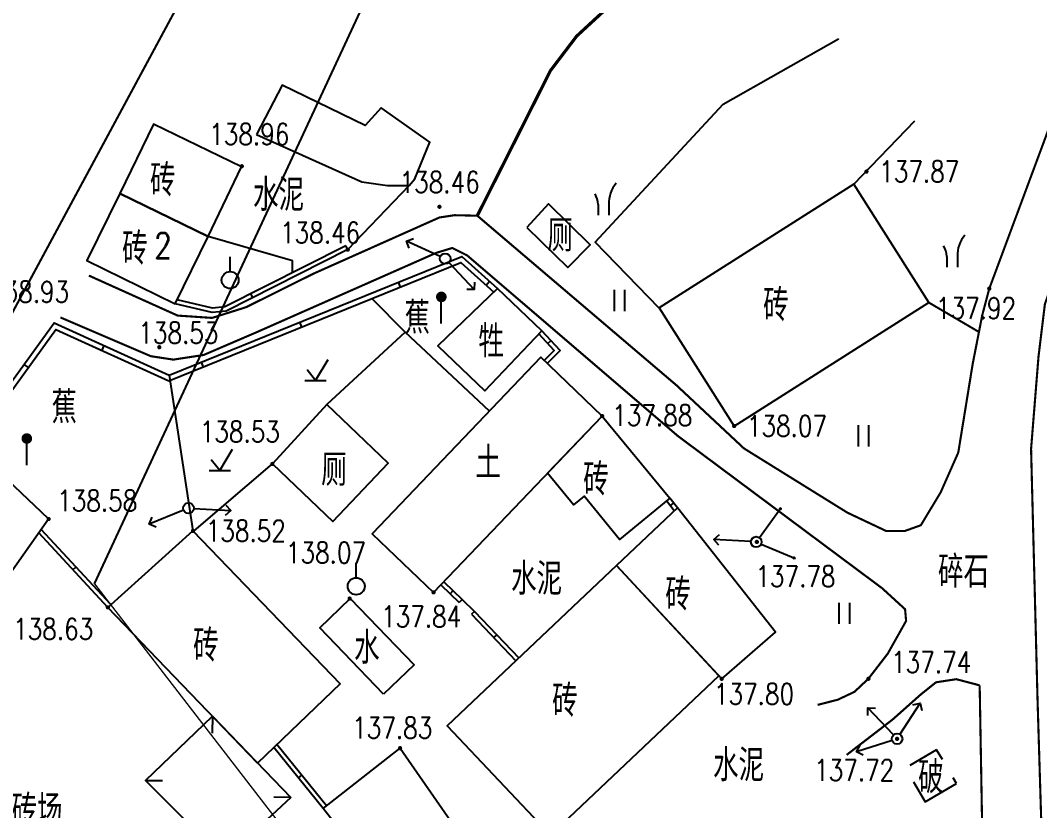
# Model space of a CAD drawing. Extents: x 529262 to 576451, y 2694391 to 2717535.
# Drawn here: x 563869.47 to 563917.43, y 2711455.1 to 2711492.29 of the extents above; entities that cross this region are included whole.
import ezdxf
from ezdxf.enums import TextEntityAlignment as Align
from ezdxf.xclip import XClip

# ---------------------------------------------------------------- set-up
doc = ezdxf.new("R2010")
doc.units = 0
doc.header["$XCLIPFRAME"] = 0
for name, pattern in [('X2', [10, 8, -2]), ('X3', [5, 4, -1]), ('X5', [3, 2, -1])]:
    doc.linetypes.add(name, pattern=pattern)
for name, color, linetype in [('DLDW', 8, 'Continuous'), ('DLSS', 4, 'Continuous'), ('DMTZ', 8, 'Continuous'), ('GCD', 8, 'Continuous'), ('GXYZ', 8, 'Continuous'), ('JMD', 8, 'Continuous'), ('PP-COM', 7, 'Continuous'), ('RD-红线', 7, 'Continuous'), ('ZBTZ', 8, 'Continuous'), ('ZJ', 7, 'Continuous')]:
    doc.layers.add(name, color=color, linetype=linetype)
doc.styles.add('HZ', font='rs.shx', dxfattribs={"width": 0.8, "bigfont": 'hztxt.shx'})
doc.linetypes.add('10421', pattern='A,2,[150,AAA.SHX,S=0.5,R=0,X=0,Y=0.5],1e-11', length=2)
doc.linetypes.add('10422', pattern='A,0.75,[150,AAA.SHX,S=0.5,R=0,X=0,Y=0.5],1.5,[177,AAA.SHX,S=1,R=0,X=0,Y=0.4],0.75', length=3)
doc.linetypes.add('1054', pattern='A,0,[154,AAA.SHX,S=1,R=0,X=0,Y=0],-1.4', length=1.4)
doc.linetypes.add('1161', pattern='A,0,[149,AAA.SHX,S=0.15,R=0,X=0,Y=0],-1.6', length=1.6)
doc.linetypes.add('445', pattern='A,8,-0.5,[147,AAA.SHX,S=1,R=0,X=0,Y=0],-1.5', length=10)

# ---------------------------------------------------------------- blocks, each defined once
blk = doc.blocks.new('A$C19FD0107')
at = {"layer": 'RD-红线', "color": 8, "linetype": 'Continuous', "flags": 128}
blk.add_lwpolyline([(-7125.043, 17075.177), (-7076.88, 17178.861)], dxfattribs=at)
at = {"layer": 'RD-红线', "color": 8, "linetype": 'Continuous', "lineweight": 5}
blk.add_lwpolyline([(-7125.043, 17075.177), (-7108.764, 17054.098, 0.607949)], format="xyb", dxfattribs=at)
blk = doc.blocks.new('gc246')
at = {"color": 8}
for p, q in [((-0.5, 1), (-0.5, 0)), ((0.5, 1), (0.5, 0))]:
    blk.add_line(p, q, dxfattribs=at)
for centre, radius, start, end in [((3.404, 1.106), 2.906, 139.33124, 182.08867), ((-2.938, 0.813), 2.446, 4.37429, 29.0242)]:
    blk.add_arc(centre, radius, start, end, dxfattribs=at)
blk = doc.blocks.new('gc121')
at = {"color": 8}
for p, q in [((-0.5, -1), (-0.5, 1)), ((0.5, -1), (0.5, 1))]:
    blk.add_line(p, q, dxfattribs=at)
blk = doc.blocks.new('gc013c')
at = {"linetype": 'Continuous'}
blk.add_line((0.5, 0), (4, 0), dxfattribs=at)
at = {"linetype": 'Continuous', "const_width": 0.15, "flags": 128}
blk.add_lwpolyline([(3.775, 0, 1), (3.925, 0, 1)], format="xyb", close=True, dxfattribs=at)
blk = doc.blocks.new('gc170')
at = {"color": 8, "linetype": 'Continuous'}
blk.add_circle((0, 0), 0.5, dxfattribs=at)
blk = doc.blocks.new('gc013b')
at = {"linetype": 'Continuous'}
blk.add_line((0.5, 0), (4, 0), dxfattribs=at)
at = {"linetype": 'Continuous', "flags": 128}
blk.add_lwpolyline([(3.5, 0.5), (4, 0), (3.5, -0.5)], dxfattribs=at)
blk = doc.blocks.new('GC200')
at = {"linetype": 'Continuous', "const_width": 0.2, "flags": 128}
blk.add_lwpolyline([(-0.1, 0, 1), (0.1, 0, 1)], format="xyb", close=True, dxfattribs=at)
blk = doc.blocks.new('gc125')
at = {"color": 8}
blk.add_line((0, 0.8), (0, 2.2), dxfattribs=at)
blk.add_circle((0, 0), 0.8, dxfattribs=at)
blk = doc.blocks.new('gc123')
at = {"color": 8}
for p, q in [((0, 0), (1.2, 2)), ((0, 0), (-0.8, 1)), ((-1, 0), (1, 0))]:
    blk.add_line(p, q, dxfattribs=at)
blk = doc.blocks.new('gc165')
at = {"color": 8}
blk.add_line((0, 0), (0, 2), dxfattribs=at)
at = {"color": 8, "const_width": 0.5}
blk.add_lwpolyline([(-0.25, 2.5, 1), (0.25, 2.5, 1)], format="xyb", close=True, dxfattribs=at)

msp = doc.modelspace()

# ---------------------------------------------------------------- linework, layer by layer
at = {"layer": 'DLDW', "linetype": 'Continuous', "lineweight": -2, "flags": 128}
for points, elevation in [([(563893.305, 2711482.545), (563895.232, 2711480.659), (563896.281, 2711481.731), (563894.324, 2711483.658)], 133.585), ([(563893.305, 2711482.545), (563895.232, 2711480.659), (563896.281, 2711481.731), (563894.324, 2711483.658)], 133.585), ([(563894.008, 2711477.675), (563891.921, 2711479.667), (563889.111, 2711476.97), (563891.321, 2711474.86)], 135.928), ([(563894.008, 2711477.675), (563891.921, 2711479.667), (563889.111, 2711476.97), (563891.321, 2711474.86)], 135.928), ([(563883.888, 2711474.207), (563881.325, 2711471.415), (563884.163, 2711468.704), (563886.781, 2711471.444)], 138.78), ([(563883.888, 2711474.207), (563881.325, 2711471.415), (563884.163, 2711468.704), (563886.781, 2711471.444)], 138.78)]:
    msp.add_lwpolyline(points, close=True, dxfattribs=dict(at, elevation=elevation))
at = {"layer": 'DLDW', "linetype": '10421', "lineweight": -2, "flags": 128}
msp.add_lwpolyline([(563886.552, 2711460.583), (563883.551, 2711463.702), (563884.992, 2711465.089), (563887.993, 2711461.97)], close=True, dxfattribs=at)
msp.add_lwpolyline([(563886.552, 2711460.583), (563883.551, 2711463.702), (563884.992, 2711465.089), (563887.993, 2711461.97)], close=True, dxfattribs=at)
at = {"layer": 'DLSS', "linetype": 'Continuous', "flags": 128}
msp.add_lwpolyline([(563914.602, 2711444.575, 0.1, 0.1, 0), (563903.116, 2711444.738, 0.1, 0.1, 0), (563891.91, 2711444.238, 0.1, 0.1, 0), (563885.644, 2711443.876, 0.1, 0.1, 0), (563875.503, 2711440.629, 0.1, 0.1, 0), (563871.163, 2711439.338, 0.1, 0.1, 0), (563868.25, 2711439.245, 0, 0, 0), (563863.673, 2711442.713, 0, 0, 0), (563859.837, 2711446.461, 0.1, 0.1, 0), (563856.955, 2711449.886, 0.1, 0.1, 0), (563854.763, 2711451.943, 0.1, 0.1, 0), (563887.337, 2711512.401, 0.1, 0.1, 0)], format="xyseb", dxfattribs=at)
at = {"layer": 'DLSS', "linetype": 'Continuous', "lineweight": -2, "const_width": 0.1, "flags": 128}
for points in [[(563926.965, 2711502.568), (563926.568, 2711500.605), (563925.472, 2711497.51), (563921.628, 2711490.118), (563921.225, 2711488.96), (563920.185, 2711485.955), (563917.681, 2711478.94), (563917.38, 2711476.473), (563917.03, 2711472.12), (563917.332, 2711460.395), (563917.784, 2711445.572), (563918.028, 2711445.095), (563918.698, 2711444.581)], [(563926.965, 2711502.568), (563926.568, 2711500.605), (563925.472, 2711497.51), (563921.628, 2711490.118), (563921.225, 2711488.96), (563920.185, 2711485.955), (563917.681, 2711478.94), (563917.38, 2711476.473), (563917.03, 2711472.12), (563917.332, 2711460.395), (563917.784, 2711445.572), (563918.028, 2711445.095), (563918.698, 2711444.581)], [(563906.987, 2711460.078), (563907.934, 2711460.322), (563908.718, 2711460.691), (563909.376, 2711461.311), (563910.285, 2711462.489), (563911.149, 2711464.028), (563911.1, 2711464.58), (563910.018, 2711465.569), (563900.416, 2711472.723), (563890.491, 2711481.227), (563889.792, 2711481.577), (563889.039, 2711481.348), (563880.571, 2711477.607), (563878.092, 2711476.542), (563876.665, 2711476.324), (563875.609, 2711476.484), (563871.35, 2711478.308)], [(563906.987, 2711460.078), (563907.934, 2711460.322), (563908.718, 2711460.691), (563909.376, 2711461.311), (563910.285, 2711462.489), (563911.149, 2711464.028), (563911.1, 2711464.58), (563910.018, 2711465.569), (563900.416, 2711472.723), (563890.491, 2711481.227), (563889.792, 2711481.577), (563889.039, 2711481.348), (563880.571, 2711477.607), (563878.092, 2711476.542), (563876.665, 2711476.324), (563875.609, 2711476.484), (563871.35, 2711478.308)]]:
    msp.add_lwpolyline(points, dxfattribs=at)
at = {"layer": 'DLSS', "linetype": 'X3', "lineweight": -2, "const_width": 0.15, "flags": 128}
msp.add_lwpolyline([(563890.969, 2711483.095), (563894.413, 2711489.923), (563895.647, 2711491.546), (563899.022, 2711494.659), (563901.479, 2711496.567), (563902.89, 2711497.681), (563904.992, 2711500.172)], dxfattribs=at)
msp.add_lwpolyline([(563890.969, 2711483.095), (563894.413, 2711489.923), (563895.647, 2711491.546), (563899.022, 2711494.659), (563901.479, 2711496.567), (563902.89, 2711497.681), (563904.992, 2711500.172)], dxfattribs=at)
at = {"layer": 'DLSS', "linetype": 'X2', "lineweight": -2, "const_width": 0.1, "elevation": 138.28, "flags": 128}
for points in [[(563922.898, 2711499.678), (563923.139, 2711498.647), (563923.039, 2711498.011), (563919.433, 2711491.414), (563915.063, 2711479.664), (563914.73, 2711478.406), (563914.283, 2711476.126)], [(563922.898, 2711499.678), (563923.139, 2711498.647), (563923.039, 2711498.011), (563919.433, 2711491.414), (563915.063, 2711479.664), (563914.73, 2711478.406), (563914.283, 2711476.126)], [(563914.611, 2711460.997), (563914.882, 2711445.543), (563914.77, 2711445.012), (563914.602, 2711444.575)]]:
    msp.add_lwpolyline(points, dxfattribs=at)
at = {"layer": 'DLSS', "linetype": 'X2', "lineweight": -2, "const_width": 0.1, "flags": 128}
for points in [[(563914.283, 2711476.126), (563913.604, 2711471.951), (563912.774, 2711470.075), (563911.841, 2711468.53), (563911.077, 2711468.257), (563910.216, 2711468.257), (563908.384, 2711469.124), (563903.519, 2711472.145), (563900.335, 2711475.122), (563890.969, 2711483.095), (563889.893, 2711483.119), (563889.187, 2711483.012), (563883.281, 2711480.378), (563880.088, 2711478.791), (563878.491, 2711478.286), (563876.867, 2711478.396), (563872.69, 2711480.278)], [(563914.283, 2711476.126), (563913.604, 2711471.951), (563912.774, 2711470.075), (563911.841, 2711468.53), (563911.077, 2711468.257), (563910.216, 2711468.257), (563908.384, 2711469.124), (563903.519, 2711472.145), (563900.335, 2711475.122), (563890.969, 2711483.095), (563889.893, 2711483.119), (563889.187, 2711483.012), (563883.281, 2711480.378), (563880.088, 2711478.791), (563878.491, 2711478.286), (563876.867, 2711478.396), (563872.69, 2711480.278)], [(563908.352, 2711457.725), (563910.509, 2711459.385), (563911.826, 2711460.556), (563912.557, 2711461.141), (563913.509, 2711461.287), (563914.611, 2711460.997)], [(563908.352, 2711457.725), (563910.509, 2711459.385), (563911.826, 2711460.556), (563912.557, 2711461.141), (563913.509, 2711461.287), (563914.611, 2711460.997)]]:
    msp.add_lwpolyline(points, dxfattribs=at)
at = {"layer": 'DMTZ', "linetype": '1054', "lineweight": -2, "flags": 128}
msp.add_lwpolyline([(563882.279, 2711480.412), (563882.279, 2711480.976), (563878.307, 2711482.112)], dxfattribs=at)
msp.add_lwpolyline([(563882.279, 2711480.412), (563882.279, 2711480.976), (563878.307, 2711482.112)], dxfattribs=at)
at = {"layer": 'DMTZ', "linetype": '10422', "lineweight": -2, "flags": 128}
for points in [[(563891.538, 2711473.904), (563887.581, 2711477.616), (563886.002, 2711479.193)], [(563891.538, 2711473.904), (563887.581, 2711477.616), (563886.002, 2711479.193)], [(563887.581, 2711477.616), (563883.888, 2711474.207)], [(563887.581, 2711477.616), (563883.888, 2711474.207)]]:
    msp.add_lwpolyline(points, dxfattribs=at)
at = {"layer": 'JMD', "linetype": 'Continuous', "lineweight": -2}
for p, q in [((563884.872, 2711481.498, 138.464), (563884.781, 2711481.677, 138.464)), ((563884.872, 2711481.498, 138.464), (563884.781, 2711481.677, 138.464)), ((563887.24, 2711479.965), (563887.334, 2711479.733)), ((563887.24, 2711479.965), (563887.334, 2711479.733)), ((563891.55, 2711480), (563891.383, 2711479.815)), ((563891.55, 2711480), (563891.383, 2711479.815)), ((563880.409, 2711479.243), (563880.319, 2711479.422)), ((563880.409, 2711479.243), (563880.319, 2711479.422)), ((563882.607, 2711478.086), (563882.701, 2711477.854)), ((563882.607, 2711478.086), (563882.701, 2711477.854)), ((563873.396, 2711476.989), (563873.292, 2711476.762)), ((563873.396, 2711476.989), (563873.292, 2711476.762)), ((563894.436, 2711477.215), (563894.29, 2711477.078)), ((563894.436, 2711477.215), (563894.29, 2711477.078)), ((563869.63, 2711476.094), (563869.832, 2711475.948)), ((563869.63, 2711476.094), (563869.832, 2711475.948)), ((563877.973, 2711476.206), (563878.067, 2711475.975)), ((563877.973, 2711476.206), (563878.067, 2711475.975)), ((563900.049, 2711469.45, 135.493), (563900.204, 2711469.577, 135.493)), ((563900.049, 2711469.45, 135.493), (563900.204, 2711469.577, 135.493)), ((563871.94, 2711466.435, 140.107), (563872.087, 2711466.571, 140.107)), ((563871.94, 2711466.435, 140.107), (563872.087, 2711466.571, 140.107)), ((563889.824, 2711465.452), (563889.686, 2711465.307)), ((563889.824, 2711465.452), (563889.686, 2711465.307)), ((563890.258, 2711465.037), (563890.12, 2711464.893)), ((563890.258, 2711465.037), (563890.12, 2711464.893)), ((563890.844, 2711464.478), (563890.698, 2711464.34)), ((563890.844, 2711464.478), (563890.698, 2711464.34)), ((563891.882, 2711463.381), (563891.737, 2711463.243)), ((563891.882, 2711463.381), (563891.737, 2711463.243)), ((563878.503, 2711459.55), (563878.488, 2711458.75)), ((563878.503, 2711459.55), (563878.488, 2711458.75)), ((563882.551, 2711456.638, 138.989), (563882.707, 2711456.764, 138.989)), ((563882.551, 2711456.638, 138.989), (563882.707, 2711456.764, 138.989)), ((563875.355, 2711456.52), (563876.155, 2711456.513)), ((563875.355, 2711456.52), (563876.155, 2711456.513)), ((563882.191, 2711455.718), (563881.391, 2711455.74)), ((563882.191, 2711455.718), (563881.391, 2711455.74))]:
    msp.add_line(p, q, dxfattribs=at)
at = {"layer": 'JMD', "linetype": 'Continuous', "lineweight": -2, "flags": 128}
for points, elevation in [([(563878.307, 2711482.112), (563879.876, 2711485.395), (563875.726, 2711487.403), (563874.15, 2711484.146)], 138.958), ([(563878.307, 2711482.112), (563879.876, 2711485.395), (563875.726, 2711487.403), (563874.15, 2711484.146)], 138.958), ([(563903.057, 2711473.2), (563912.218, 2711479.017), (563908.687, 2711484.577), (563899.526, 2711478.76)], 138.07), ([(563903.057, 2711473.2), (563912.218, 2711479.017), (563908.687, 2711484.577), (563899.526, 2711478.76)], 138.07), ([(563876.758, 2711478.947), (563878.307, 2711482.112), (563874.15, 2711484.146), (563872.601, 2711480.981)], 139.474), ([(563876.758, 2711478.947), (563878.307, 2711482.112), (563874.15, 2711484.146), (563872.601, 2711480.981)], 139.474), ([(563880.631, 2711457.339), (563873.581, 2711464.666), (563877.588, 2711468.265), (563884.509, 2711461.071)], 138.793), ([(563880.631, 2711457.339), (563873.581, 2711464.666), (563877.588, 2711468.265), (563884.509, 2711461.071)], 138.793), ([(563882.191, 2711455.718), (563879.07, 2711452.811), (563875.355, 2711456.52), (563878.503, 2711459.55)], 140.107), ([(563882.191, 2711455.718), (563879.07, 2711452.811), (563875.355, 2711456.52), (563878.503, 2711459.55)], 140.107), ([(563887.678, 2711450.145), (563883.713, 2711455.206), (563887.334, 2711458.043), (563891.003, 2711452.75)], 138.82), ([(563887.678, 2711450.145), (563883.713, 2711455.206), (563887.334, 2711458.043), (563891.003, 2711452.75)], 138.82)]:
    msp.add_lwpolyline(points, close=True, dxfattribs=dict(at, elevation=elevation))
for points, elevation in [([(563884.781, 2711481.677), (563879.091, 2711478.802), (563878.505, 2711478.746), (563876.848, 2711479.131)], 138.464), ([(563884.781, 2711481.677), (563879.091, 2711478.802), (563878.505, 2711478.746), (563876.848, 2711479.131)], 138.464), ([(563884.872, 2711481.498), (563879.148, 2711478.606), (563878.491, 2711478.544), (563876.758, 2711478.947)], 138.464), ([(563884.872, 2711481.498), (563879.148, 2711478.606), (563878.491, 2711478.544), (563876.758, 2711478.947)], 138.464), ([(563900.24, 2711469.216), (563899.868, 2711469.672)], 135.493), ([(563900.24, 2711469.216), (563899.868, 2711469.672)], 135.493), ([(563900.386, 2711469.354), (563900.023, 2711469.799)], 135.493), ([(563900.386, 2711469.354), (563900.023, 2711469.799)], 135.493), ([(563873.729, 2711464.8), (563870.449, 2711468.338)], 140.107), ([(563873.729, 2711464.8), (563870.449, 2711468.338)], 140.107), ([(563873.581, 2711464.666), (563870.331, 2711468.171)], 140.107), ([(563873.581, 2711464.666), (563870.331, 2711468.171)], 140.107), ([(563883.87, 2711455.329), (563881.535, 2711458.209)], 138.989), ([(563883.87, 2711455.329), (563881.535, 2711458.209)], 138.989), ([(563883.713, 2711455.206), (563881.39, 2711458.07)], 138.989), ([(563883.713, 2711455.206), (563881.39, 2711458.07)], 138.989)]:
    msp.add_lwpolyline(points, dxfattribs=dict(at, elevation=elevation))
for points in [[(563866.698, 2711472.044), (563871.051, 2711478.057), (563876.462, 2711475.593), (563890.238, 2711481.181), (563891.921, 2711479.667)], [(563866.698, 2711472.044), (563871.051, 2711478.057), (563876.462, 2711475.593), (563890.238, 2711481.181), (563891.921, 2711479.667)], [(563866.901, 2711471.897), (563871.133, 2711477.745), (563876.456, 2711475.321), (563890.187, 2711480.891), (563891.74, 2711479.493)], [(563866.901, 2711471.897), (563871.133, 2711477.745), (563876.456, 2711475.321), (563890.187, 2711480.891), (563891.74, 2711479.493)], [(563894.112, 2711476.279), (563894.587, 2711476.758), (563893.861, 2711477.539)], [(563894.112, 2711476.279), (563894.587, 2711476.758), (563893.861, 2711477.539)], [(563894.257, 2711476.141), (563894.864, 2711476.754), (563894.008, 2711477.675)], [(563894.257, 2711476.141), (563894.864, 2711476.754), (563894.008, 2711477.675)], [(563864.998, 2711460.632), (563870.795, 2711468.826), (563867.574, 2711471.88), (563864.998, 2711468.447)], [(563864.998, 2711460.632), (563870.795, 2711468.826), (563867.574, 2711471.88), (563864.998, 2711468.447)], [(563889.39, 2711465.866), (563890.258, 2711465.037)], [(563889.39, 2711465.866), (563890.258, 2711465.037)], [(563889.252, 2711465.722), (563890.12, 2711464.893)], [(563889.252, 2711465.722), (563890.12, 2711464.893)], [(563890.844, 2711464.478), (563892.921, 2711462.284)], [(563890.844, 2711464.478), (563892.921, 2711462.284)], [(563890.698, 2711464.34), (563892.776, 2711462.147)], [(563890.698, 2711464.34), (563892.776, 2711462.147)]]:
    msp.add_lwpolyline(points, dxfattribs=at)
for points in [[(563896.845, 2711473.669), (563893.952, 2711476.432), (563886.015, 2711468.123), (563888.907, 2711465.36)], [(563896.845, 2711473.669), (563893.952, 2711476.432), (563886.015, 2711468.123), (563888.907, 2711465.36)], [(563894.277, 2711470.981), (563896.845, 2711473.669), (563900.023, 2711469.799), (563897.666, 2711467.863), (563895.996, 2711469.896), (563895.502, 2711469.49), (563894.277, 2711470.981)], [(563894.277, 2711470.981), (563896.845, 2711473.669), (563900.023, 2711469.799), (563897.666, 2711467.863), (563895.996, 2711469.896), (563895.502, 2711469.49), (563894.277, 2711470.981)], [(563897.518, 2711466.638), (563902.471, 2711461.303), (563905.007, 2711463.494), (563900.386, 2711469.354)], [(563897.518, 2711466.638), (563902.471, 2711461.303), (563905.007, 2711463.494), (563900.386, 2711469.354)], [(563894.421, 2711453.954), (563902.335, 2711461.45), (563897.518, 2711466.638), (563889.553, 2711459.094)], [(563894.421, 2711453.954), (563902.335, 2711461.45), (563897.518, 2711466.638), (563889.553, 2711459.094)]]:
    msp.add_lwpolyline(points, close=True, dxfattribs=at)
at = {"layer": 'JMD', "linetype": '445', "lineweight": -2, "elevation": 137.622, "flags": 128}
msp.add_lwpolyline([(563876.462, 2711475.593), (563877.588, 2711468.265)], dxfattribs=at)
msp.add_lwpolyline([(563876.462, 2711475.593), (563877.588, 2711468.265)], dxfattribs=at)
at = {"layer": 'JMD', "linetype": 'X5', "lineweight": -2, "elevation": 136.488, "flags": 128}
msp.add_lwpolyline([(563912.048, 2711455.521), (563913.515, 2711456.38), (563912.585, 2711457.967), (563911.118, 2711457.108)], close=True, dxfattribs=at)
msp.add_lwpolyline([(563912.048, 2711455.521), (563913.515, 2711456.38), (563912.585, 2711457.967), (563911.118, 2711457.108)], close=True, dxfattribs=at)
at = {"layer": 'ZBTZ', "linetype": '1161', "lineweight": -2, "flags": 128}
for points in [[(563899.534, 2711478.748), (563896.514, 2711481.847), (563902.54, 2711488.337), (563907.969, 2711491.412), (563907.969, 2711491.412)], [(563899.534, 2711478.748), (563896.514, 2711481.847), (563902.54, 2711488.337), (563907.969, 2711491.412), (563907.969, 2711491.412)], [(563908.687, 2711484.577), (563911.555, 2711487.567)], [(563908.687, 2711484.577), (563911.555, 2711487.567)], [(563890.258, 2711465.037), (563890.844, 2711464.478)], [(563890.258, 2711465.037), (563890.844, 2711464.478)]]:
    msp.add_lwpolyline(points, dxfattribs=at)
at = {"layer": 'ZBTZ', "linetype": '1161', "lineweight": -2, "elevation": 138.661, "flags": 128}
msp.add_lwpolyline([(563880.583, 2711486.912), (563885.535, 2711484.683), (563886.748, 2711484.521), (563887.757, 2711484.512), (563888.034, 2711484.83), (563888.742, 2711486.549), (563886.442, 2711488.17), (563885.692, 2711487.343), (563881.791, 2711489.243)], close=True, dxfattribs=at)
msp.add_lwpolyline([(563880.583, 2711486.912), (563885.535, 2711484.683), (563886.748, 2711484.521), (563887.757, 2711484.512), (563888.034, 2711484.83), (563888.742, 2711486.549), (563886.442, 2711488.17), (563885.692, 2711487.343), (563881.791, 2711489.243)], close=True, dxfattribs=at)
at = {"layer": 'ZBTZ', "linetype": '1161', "lineweight": -2, "elevation": 138.464, "flags": 128}
msp.add_lwpolyline([(563884.872, 2711481.498), (563887.757, 2711484.512)], dxfattribs=at)
msp.add_lwpolyline([(563884.872, 2711481.498), (563887.757, 2711484.512)], dxfattribs=at)
at = {"layer": 'ZBTZ', "linetype": '1161', "flags": 128}
for points in [[(563912.218, 2711479.017), (563914.579, 2711477.637)], [(563912.218, 2711479.017), (563914.579, 2711477.637)], [(563877.638, 2711468.265), (563881.325, 2711471.415)], [(563877.638, 2711468.265), (563881.325, 2711471.415)]]:
    msp.add_lwpolyline(points, dxfattribs=at)

# ---------------------------------------------------------------- block references
at = {"layer": 'GCD', "linetype": 'Continuous', "lineweight": -2}
ref = msp.add_blockref('GC200', (563879.887, 2711485.425, 138.958), dxfattribs=dict(at, xscale=0.5, yscale=0.5, zscale=0.5))
ref.add_attrib('height', '138.96', dxfattribs={"linetype": 'Continuous', "height": 1, "style": 'HZ', "width": 0.8}).set_placement((563878.353, 2711486.93, 138.958), align=Align.MIDDLE_LEFT)
ref = msp.add_blockref('GC200', (563879.887, 2711485.425, 138.958), dxfattribs=dict(at, xscale=0.5, yscale=0.5, zscale=0.5))
ref.add_attrib('height', '138.96', dxfattribs={"linetype": 'Continuous', "lineweight": -2, "height": 1, "style": 'HZ', "width": 0.8}).set_placement((563878.353, 2711486.93, 138.958), align=Align.MIDDLE_LEFT)
ref = msp.add_blockref('GC200', (563909.282, 2711485.172, 137.868), dxfattribs=dict(at, xscale=0.5, yscale=0.5, zscale=0.5))
ref.add_attrib('height', '137.87', dxfattribs={"linetype": 'Continuous', "height": 1, "style": 'HZ', "width": 0.8}).set_placement((563909.882, 2711485.172, 137.868), align=Align.MIDDLE_LEFT)
ref = msp.add_blockref('GC200', (563909.282, 2711485.172, 137.868), dxfattribs=dict(at, xscale=0.5, yscale=0.5, zscale=0.5))
ref.add_attrib('height', '137.87', dxfattribs={"linetype": 'Continuous', "lineweight": -2, "height": 1, "style": 'HZ', "width": 0.8}).set_placement((563909.882, 2711485.172, 137.868), align=Align.MIDDLE_LEFT)
ref = msp.add_blockref('GC200', (563889.187, 2711483.516, 138.461), dxfattribs=dict(at, xscale=0.5, yscale=0.5, zscale=0.5))
ref.add_attrib('height', '138.46', dxfattribs={"linetype": 'Continuous', "height": 1, "style": 'HZ', "width": 0.8}).set_placement((563887.31, 2711484.672, 138.461), align=Align.MIDDLE_LEFT)
ref = msp.add_blockref('GC200', (563889.187, 2711483.516, 138.461), dxfattribs=dict(at, xscale=0.5, yscale=0.5, zscale=0.5))
ref.add_attrib('height', '138.46', dxfattribs={"linetype": 'Continuous', "lineweight": -2, "height": 1, "style": 'HZ', "width": 0.8}).set_placement((563887.31, 2711484.672, 138.461), align=Align.MIDDLE_LEFT)
ref = msp.add_blockref('GC200', (563884.872, 2711481.498, 138.464), dxfattribs=dict(at, xscale=0.5, yscale=0.5, zscale=0.5))
ref.add_attrib('height', '138.46', dxfattribs={"linetype": 'Continuous', "height": 1, "style": 'HZ', "width": 0.8}).set_placement((563881.684, 2711482.299, 138.464), align=Align.MIDDLE_LEFT)
ref = msp.add_blockref('GC200', (563884.872, 2711481.498, 138.464), dxfattribs=dict(at, xscale=0.5, yscale=0.5, zscale=0.5))
ref.add_attrib('height', '138.46', dxfattribs={"linetype": 'Continuous', "lineweight": -2, "height": 1, "style": 'HZ', "width": 0.8}).set_placement((563881.684, 2711482.299, 138.464), align=Align.MIDDLE_LEFT)
ref = msp.add_blockref('GC200', (563867.389, 2711479.516, 138.927), dxfattribs=dict(at, xscale=0.5, yscale=0.5, zscale=0.5))
ref.add_attrib('height', '138.93', dxfattribs={"linetype": 'Continuous', "height": 1, "style": 'HZ', "width": 0.8}).set_placement((563867.989, 2711479.516, 138.927), align=Align.MIDDLE_LEFT)
ref = msp.add_blockref('GC200', (563867.389, 2711479.516, 138.927), dxfattribs=dict(at, xscale=0.5, yscale=0.5, zscale=0.5))
ref.add_attrib('height', '138.93', dxfattribs={"linetype": 'Continuous', "lineweight": -2, "height": 1, "style": 'HZ', "width": 0.8}).set_placement((563867.989, 2711479.516, 138.927), align=Align.MIDDLE_LEFT)
ref = msp.add_blockref('GC200', (563915.063, 2711479.664, 137.919), dxfattribs=dict(at, xscale=0.5, yscale=0.5, zscale=0.5))
ref.add_attrib('height', '137.92', dxfattribs={"linetype": 'Continuous', "height": 1, "style": 'HZ', "width": 0.8}).set_placement((563912.552, 2711478.741, 137.919), align=Align.MIDDLE_LEFT)
ref = msp.add_blockref('GC200', (563915.063, 2711479.664, 137.919), dxfattribs=dict(at, xscale=0.5, yscale=0.5, zscale=0.5))
ref.add_attrib('height', '137.92', dxfattribs={"linetype": 'Continuous', "lineweight": -2, "height": 1, "style": 'HZ', "width": 0.8}).set_placement((563912.552, 2711478.741, 137.919), align=Align.MIDDLE_LEFT)
ref = msp.add_blockref('GC200', (563876.004, 2711476.907, 138.532), dxfattribs=dict(at, xscale=0.5, yscale=0.5, zscale=0.5))
ref.add_attrib('height', '138.53', dxfattribs={"linetype": 'Continuous', "height": 1, "style": 'HZ', "width": 0.8}).set_placement((563875.016, 2711477.589, 138.532), align=Align.MIDDLE_LEFT)
ref = msp.add_blockref('GC200', (563876.004, 2711476.907, 138.532), dxfattribs=dict(at, xscale=0.5, yscale=0.5, zscale=0.5))
ref.add_attrib('height', '138.53', dxfattribs={"linetype": 'Continuous', "lineweight": -2, "height": 1, "style": 'HZ', "width": 0.8}).set_placement((563875.016, 2711477.589, 138.532), align=Align.MIDDLE_LEFT)
ref = msp.add_blockref('GC200', (563896.845, 2711473.669, 137.876), dxfattribs=dict(at, xscale=0.5, yscale=0.5, zscale=0.5))
ref.add_attrib('height', '137.88', dxfattribs={"linetype": 'Continuous', "height": 1, "style": 'HZ', "width": 0.8}).set_placement((563897.318, 2711473.702, 137.876), align=Align.MIDDLE_LEFT)
ref = msp.add_blockref('GC200', (563896.845, 2711473.669, 137.876), dxfattribs=dict(at, xscale=0.5, yscale=0.5, zscale=0.5))
ref.add_attrib('height', '137.88', dxfattribs={"linetype": 'Continuous', "lineweight": -2, "height": 1, "style": 'HZ', "width": 0.8}).set_placement((563897.318, 2711473.702, 137.876), align=Align.MIDDLE_LEFT)
ref = msp.add_blockref('GC200', (563903.057, 2711473.2, 138.07), dxfattribs=dict(at, xscale=0.5, yscale=0.5, zscale=0.5))
ref.add_attrib('height', '138.07', dxfattribs={"linetype": 'Continuous', "height": 1, "style": 'HZ', "width": 0.8}).set_placement((563903.657, 2711473.2, 138.07), align=Align.MIDDLE_LEFT)
ref = msp.add_blockref('GC200', (563903.057, 2711473.2, 138.07), dxfattribs=dict(at, xscale=0.5, yscale=0.5, zscale=0.5))
ref.add_attrib('height', '138.07', dxfattribs={"linetype": 'Continuous', "lineweight": -2, "height": 1, "style": 'HZ', "width": 0.8}).set_placement((563903.657, 2711473.2, 138.07), align=Align.MIDDLE_LEFT)
at = {"layer": 'GCD', "linetype": 'Continuous'}
ref = msp.add_blockref('GC200', (563881.325, 2711471.415, 138.53), dxfattribs=dict(at, xscale=0.5, yscale=0.5, zscale=0.5))
ref.add_attrib('height', '138.53', dxfattribs={"linetype": 'Continuous', "height": 1, "style": 'HZ', "width": 0.8}).set_placement((563877.908, 2711472.932, 138.53), align=Align.MIDDLE_LEFT)
ref = msp.add_blockref('GC200', (563881.325, 2711471.415, 138.53), dxfattribs=dict(at, xscale=0.5, yscale=0.5, zscale=0.5))
ref.add_attrib('height', '138.53', dxfattribs={"linetype": 'Continuous', "height": 1, "style": 'HZ', "width": 0.8}).set_placement((563877.908, 2711472.932, 138.53), align=Align.MIDDLE_LEFT)
ref = msp.add_blockref('GC200', (563870.795, 2711468.826, 138.58), dxfattribs=dict(at, xscale=0.5, yscale=0.5, zscale=0.5))
ref.add_attrib('height', '138.58', dxfattribs={"linetype": 'Continuous', "height": 1, "style": 'HZ', "width": 0.8}).set_placement((563871.196, 2711469.688, 138.58), align=Align.MIDDLE_LEFT)
ref = msp.add_blockref('GC200', (563870.795, 2711468.826, 138.58), dxfattribs=dict(at, xscale=0.5, yscale=0.5, zscale=0.5))
ref.add_attrib('height', '138.58', dxfattribs={"linetype": 'Continuous', "height": 1, "style": 'HZ', "width": 0.8}).set_placement((563871.196, 2711469.688, 138.58), align=Align.MIDDLE_LEFT)
ref = msp.add_blockref('GC200', (563877.588, 2711468.265, 138.52), dxfattribs=dict(at, xscale=0.5, yscale=0.5, zscale=0.5))
ref.add_attrib('height', '138.52', dxfattribs={"linetype": 'Continuous', "height": 1, "style": 'HZ', "width": 0.8}).set_placement((563878.188, 2711468.265, 138.52), align=Align.MIDDLE_LEFT)
ref = msp.add_blockref('GC200', (563877.588, 2711468.265, 138.52), dxfattribs=dict(at, xscale=0.5, yscale=0.5, zscale=0.5))
ref.add_attrib('height', '138.52', dxfattribs={"linetype": 'Continuous', "height": 1, "style": 'HZ', "width": 0.8}).set_placement((563878.188, 2711468.265, 138.52), align=Align.MIDDLE_LEFT)
ref = msp.add_blockref('GC200', (563884.961, 2711465.08, 138.07), dxfattribs=dict(at, xscale=0.5, yscale=0.5, zscale=0.5))
ref.add_attrib('height', '138.07', dxfattribs={"linetype": 'Continuous', "height": 1, "style": 'HZ', "width": 0.8}).set_placement((563881.964, 2711467.241, 138.07), align=Align.MIDDLE_LEFT)
ref = msp.add_blockref('GC200', (563884.961, 2711465.08, 138.07), dxfattribs=dict(at, xscale=0.5, yscale=0.5, zscale=0.5))
ref.add_attrib('height', '138.07', dxfattribs={"linetype": 'Continuous', "height": 1, "style": 'HZ', "width": 0.8}).set_placement((563881.964, 2711467.241, 138.07), align=Align.MIDDLE_LEFT)
at = {"layer": 'GCD', "linetype": 'Continuous', "lineweight": -2}
ref = msp.add_blockref('GC200', (563904.124, 2711467.748, 137.784), dxfattribs=dict(at, xscale=0.5, yscale=0.5, zscale=0.5))
ref.add_attrib('height', '137.78', dxfattribs={"linetype": 'Continuous', "height": 1, "style": 'HZ', "width": 0.8}).set_placement((563904.055, 2711466.125, 137.784), align=Align.MIDDLE_LEFT)
ref = msp.add_blockref('GC200', (563904.124, 2711467.748, 137.784), dxfattribs=dict(at, xscale=0.5, yscale=0.5, zscale=0.5))
ref.add_attrib('height', '137.78', dxfattribs={"linetype": 'Continuous', "lineweight": -2, "height": 1, "style": 'HZ', "width": 0.8}).set_placement((563904.055, 2711466.125, 137.784), align=Align.MIDDLE_LEFT)
ref = msp.add_blockref('GC200', (563888.911, 2711465.373, 137.836), dxfattribs=dict(at, xscale=0.5, yscale=0.5, zscale=0.5))
ref.add_attrib('height', '137.84', dxfattribs={"linetype": 'Continuous', "height": 1, "style": 'HZ', "width": 0.8}).set_placement((563886.441, 2711464.233, 137.836), align=Align.MIDDLE_LEFT)
ref = msp.add_blockref('GC200', (563888.911, 2711465.373, 137.836), dxfattribs=dict(at, xscale=0.5, yscale=0.5, zscale=0.5))
ref.add_attrib('height', '137.84', dxfattribs={"linetype": 'Continuous', "lineweight": -2, "height": 1, "style": 'HZ', "width": 0.8}).set_placement((563886.441, 2711464.233, 137.836), align=Align.MIDDLE_LEFT)
at = {"layer": 'GCD', "linetype": 'Continuous'}
ref = msp.add_blockref('GC200', (563873.581, 2711464.666, 138.63), dxfattribs=dict(at, xscale=0.5, yscale=0.5, zscale=0.5))
ref.add_attrib('height', '138.63', dxfattribs={"linetype": 'Continuous', "height": 1, "style": 'HZ', "width": 0.8}).set_placement((563869.121, 2711463.649, 138.63), align=Align.MIDDLE_LEFT)
ref = msp.add_blockref('GC200', (563873.581, 2711464.666, 138.63), dxfattribs=dict(at, xscale=0.5, yscale=0.5, zscale=0.5))
ref.add_attrib('height', '138.63', dxfattribs={"linetype": 'Continuous', "height": 1, "style": 'HZ', "width": 0.8}).set_placement((563869.121, 2711463.649, 138.63), align=Align.MIDDLE_LEFT)
at = {"layer": 'GCD', "linetype": 'Continuous', "lineweight": -2}
ref = msp.add_blockref('GC200', (563909.376, 2711461.307, 137.738), dxfattribs=dict(at, xscale=0.5, yscale=0.5, zscale=0.5))
ref.add_attrib('height', '137.74', dxfattribs={"linetype": 'Continuous', "height": 1, "style": 'HZ', "width": 0.8}).set_placement((563910.44, 2711462.086, 137.738), align=Align.MIDDLE_LEFT)
ref = msp.add_blockref('GC200', (563909.376, 2711461.307, 137.738), dxfattribs=dict(at, xscale=0.5, yscale=0.5, zscale=0.5))
ref.add_attrib('height', '137.74', dxfattribs={"linetype": 'Continuous', "lineweight": -2, "height": 1, "style": 'HZ', "width": 0.8}).set_placement((563910.44, 2711462.086, 137.738), align=Align.MIDDLE_LEFT)
ref = msp.add_blockref('GC200', (563902.471, 2711461.303, 137.802), dxfattribs=dict(at, xscale=0.5, yscale=0.5, zscale=0.5))
ref.add_attrib('height', '137.80', dxfattribs={"linetype": 'Continuous', "height": 1, "style": 'HZ', "width": 0.8}).set_placement((563902.106, 2711460.589, 137.802), align=Align.MIDDLE_LEFT)
ref = msp.add_blockref('GC200', (563902.471, 2711461.303, 137.802), dxfattribs=dict(at, xscale=0.5, yscale=0.5, zscale=0.5))
ref.add_attrib('height', '137.80', dxfattribs={"linetype": 'Continuous', "lineweight": -2, "height": 1, "style": 'HZ', "width": 0.8}).set_placement((563902.106, 2711460.589, 137.802), align=Align.MIDDLE_LEFT)
at = {"layer": 'GCD', "linetype": 'Continuous'}
ref = msp.add_blockref('GC200', (563887.334, 2711458.043, 137.83), dxfattribs=dict(at, xscale=0.5, yscale=0.5, zscale=0.5))
ref.add_attrib('height', '137.83', dxfattribs={"linetype": 'Continuous', "height": 1, "style": 'HZ', "width": 0.8}).set_placement((563885.079, 2711459.002, 137.83), align=Align.MIDDLE_LEFT)
ref = msp.add_blockref('GC200', (563887.334, 2711458.043, 137.83), dxfattribs=dict(at, xscale=0.5, yscale=0.5, zscale=0.5))
ref.add_attrib('height', '137.83', dxfattribs={"linetype": 'Continuous', "height": 1, "style": 'HZ', "width": 0.8}).set_placement((563885.079, 2711459.002, 137.83), align=Align.MIDDLE_LEFT)
at = {"layer": 'GCD', "linetype": 'Continuous', "lineweight": -2}
ref = msp.add_blockref('GC200', (563910.725, 2711458.48, 137.723), dxfattribs=dict(at, xscale=0.5, yscale=0.5, zscale=0.5))
ref.add_attrib('height', '137.72', dxfattribs={"linetype": 'Continuous', "height": 1, "style": 'HZ', "width": 0.8}).set_placement((563906.819, 2711457.008, 137.723), align=Align.MIDDLE_LEFT)
ref = msp.add_blockref('GC200', (563910.725, 2711458.48, 137.723), dxfattribs=dict(at, xscale=0.5, yscale=0.5, zscale=0.5))
ref.add_attrib('height', '137.72', dxfattribs={"linetype": 'Continuous', "lineweight": -2, "height": 1, "style": 'HZ', "width": 0.8}).set_placement((563906.819, 2711457.008, 137.723), align=Align.MIDDLE_LEFT)
at = {"layer": 'GXYZ', "linetype": 'Continuous', "lineweight": -2}
for name, p, xscale, yscale, rotation in [('gc013b', (563889.455, 2711481.074), 0.5000000000319287, 0.5000000000319287, 155.7202962153295), ('gc013b', (563889.455, 2711481.074), 0.5000000000319287, 0.5000000000319287, 155.7202962153295), ('gc013b', (563889.455, 2711481.074), 0.4999999999353591, 0.4999999999353591, 313.2710973456053), ('gc013b', (563889.455, 2711481.074), 0.4999999999353591, 0.4999999999353591, 313.2710973456053), ('gc013b', (563877.379, 2711469.336), 0.5000000000149213, 0.5000000000149213, 202.0702514737176), ('gc013b', (563877.379, 2711469.336), 0.5000000000149213, 0.5000000000149213, 202.0702514737176), ('gc013b', (563877.379, 2711469.336), 0.4999999999417024, 0.4999999999417024, 356.5925472152152), ('gc013b', (563877.379, 2711469.336), 0.4999999999417024, 0.4999999999417024, 356.5925472152152), ('gc013c', (563904.097, 2711467.745), 0.4999999998393443, 0.4999999998393443, 53.90316190272584), ('gc013c', (563904.097, 2711467.745), 0.4999999998393443, 0.4999999998393443, 53.90316190272584), ('gc013b', (563904.097, 2711467.745), 0.4999999999417024, 0.4999999999417024, 176.5925472152151), ('gc013b', (563904.097, 2711467.745), 0.4999999999417024, 0.4999999999417024, 176.5925472152151), ('gc013c', (563904.097, 2711467.745), 0.4999999999758484, 0.4999999999758484, 337.0016408973027), ('gc013c', (563904.097, 2711467.745), 0.4999999999758484, 0.4999999999758484, 337.0016408973027), ('gc013b', (563910.725, 2711458.48), 0.4999999999353591, 0.4999999999353591, 133.2710973456053), ('gc013b', (563910.725, 2711458.48), 0.4999999999353591, 0.4999999999353591, 133.2710973456053), ('gc013b', (563910.725, 2711458.48), 0.4999999999680667, 0.4999999999680667, 57.25806498763471), ('gc013b', (563910.725, 2711458.48), 0.4999999999680667, 0.4999999999680667, 57.25806498763471), ('gc013b', (563910.725, 2711458.48), 0.4999999999236783, 0.4999999999236783, 197.8354992979397), ('gc013b', (563910.725, 2711458.48), 0.4999999999236783, 0.4999999999236783, 197.8354992979397)]:
    msp.add_blockref(name, p, dxfattribs=dict(at, xscale=xscale, yscale=yscale, rotation=rotation))
at = {"layer": 'GXYZ', "linetype": 'Continuous', "lineweight": -2, "xscale": 0.5, "yscale": 0.5}
for p in [(563889.455, 2711481.074), (563889.455, 2711481.074), (563877.379, 2711469.336), (563877.379, 2711469.336), (563904.097, 2711467.745), (563904.097, 2711467.745), (563904.097, 2711467.745), (563904.097, 2711467.745), (563910.725, 2711458.48), (563910.725, 2711458.48)]:
    msp.add_blockref('gc170', p, dxfattribs=at)
at = {"layer": 'PP-COM'}
ref = msp.add_blockref('A$C19FD0107', (570997.993, 2694390.603), dxfattribs=at)
XClip(ref).set_block_clipping_path([(-9366.4383134884, 14428.6043910822), (-3328.4480743363, 17452.7484863754)])
at = {"layer": 'ZBTZ', "linetype": 'Continuous', "lineweight": -2, "xscale": 0.5, "yscale": 0.5}
for name, p in [('gc246', (563896.91, 2711483.124)), ('gc246', (563896.91, 2711483.124)), ('gc246', (563913.314, 2711480.68)), ('gc246', (563913.314, 2711480.68)), ('gc125', (563879.335, 2711480.065)), ('gc125', (563879.335, 2711480.065)), ('gc165', (563889.276, 2711478.024)), ('gc165', (563889.276, 2711478.024)), ('gc121', (563897.668, 2711479.11)), ('gc121', (563897.668, 2711479.11)), ('gc123', (563883.356, 2711475.336)), ('gc123', (563883.356, 2711475.336)), ('gc121', (563909.151, 2711472.735)), ('gc121', (563909.151, 2711472.735)), ('gc165', (563869.769, 2711471.359)), ('gc165', (563869.769, 2711471.359)), ('gc123', (563878.852, 2711471.105)), ('gc123', (563878.852, 2711471.105)), ('gc125', (563885.271, 2711465.659)), ('gc125', (563885.271, 2711465.659)), ('gc121', (563908.253, 2711464.387)), ('gc121', (563908.253, 2711464.387))]:
    msp.add_blockref(name, p, dxfattribs=at)

# ---------------------------------------------------------------- texts
at = {"layer": 'DLDW', "linetype": 'Continuous', "lineweight": -2, "style": 'HZ', "width": 0.8}
for s, p in [('厕', (563894.862, 2711482.192)), ('厕', (563894.862, 2711482.192)), ('牲', (563891.621, 2711477.264)), ('牲', (563891.621, 2711477.264)), ('厕', (563884.221, 2711471.167)), ('厕', (563884.221, 2711471.167))]:
    msp.add_text(s, height=1.5, dxfattribs=at).set_placement(p, align=Align.MIDDLE)
at = {"layer": 'DLDW', "linetype": '10421', "lineweight": -2, "style": 'HZ', "width": 0.8}
msp.add_text('水', height=1.5, dxfattribs=at).set_placement((563885.772, 2711462.836), align=Align.MIDDLE)
msp.add_text('水', height=1.5, dxfattribs=at).set_placement((563885.772, 2711462.836), align=Align.MIDDLE)
at = {"layer": 'JMD', "linetype": 'Continuous', "lineweight": -2, "style": 'HZ', "width": 0.8}
for p in [(563876.766, 2711484.762), (563876.766, 2711484.762), (563875.454, 2711481.547), (563875.454, 2711481.547), (563905.622, 2711478.889), (563905.622, 2711478.889), (563897.154, 2711470.688), (563897.154, 2711470.688), (563901.017, 2711465.274), (563901.017, 2711465.274), (563878.795, 2711462.869), (563878.795, 2711462.869), (563895.694, 2711460.272), (563895.694, 2711460.272)]:
    msp.add_text('砖', height=1.5, dxfattribs=at).set_placement(p, align=Align.MIDDLE_RIGHT)
msp.add_text('2', height=1.2, dxfattribs=at).set_placement((563875.763, 2711481.693), align=Align.MIDDLE_LEFT)
msp.add_text('2', height=1.2, dxfattribs=at).set_placement((563875.763, 2711481.693), align=Align.MIDDLE_LEFT)
msp.add_text('土', height=1.5, dxfattribs=at).set_placement((563891.484, 2711471.546), align=Align.MIDDLE)
msp.add_text('土', height=1.5, dxfattribs=at).set_placement((563891.484, 2711471.546), align=Align.MIDDLE)
at = {"layer": 'JMD', "linetype": 'X5', "lineweight": -2, "style": 'HZ', "width": 0.8}
msp.add_text('破', height=1.5, dxfattribs=at).set_placement((563912.316, 2711456.744), align=Align.MIDDLE)
msp.add_text('破', height=1.5, dxfattribs=at).set_placement((563912.316, 2711456.744), align=Align.MIDDLE)
at = {"layer": 'ZJ', "color": 8, "linetype": 'Continuous', "lineweight": -2, "style": 'HZ', "width": 0.8}
for s, p in [('水泥', (563881.614, 2711484.147)), ('水泥', (563881.614, 2711484.147)), ('蕉', (563888.141, 2711478.366)), ('蕉', (563888.141, 2711478.366)), ('蕉', (563871.528, 2711474.158)), ('蕉', (563871.528, 2711474.158)), ('碎石', (563913.85, 2711466.422)), ('碎石', (563913.85, 2711466.422)), ('水泥', (563893.76, 2711466.083)), ('水泥', (563893.76, 2711466.083)), ('水泥', (563903.264, 2711457.312)), ('水泥', (563903.264, 2711457.312))]:
    msp.add_text(s, height=1.5, dxfattribs=at).set_placement(p, align=Align.MIDDLE)
at = {"layer": 'ZJ', "color": 8, "linetype": 'Continuous', "style": 'HZ', "width": 0.8}
msp.add_text('晒砖场', height=1.5, dxfattribs=at).set_placement((563869.645, 2711455.17), align=Align.MIDDLE)
msp.add_text('晒砖场', height=1.5, dxfattribs=at).set_placement((563869.645, 2711455.17), align=Align.MIDDLE)

doc.saveas('drawing.dxf')
